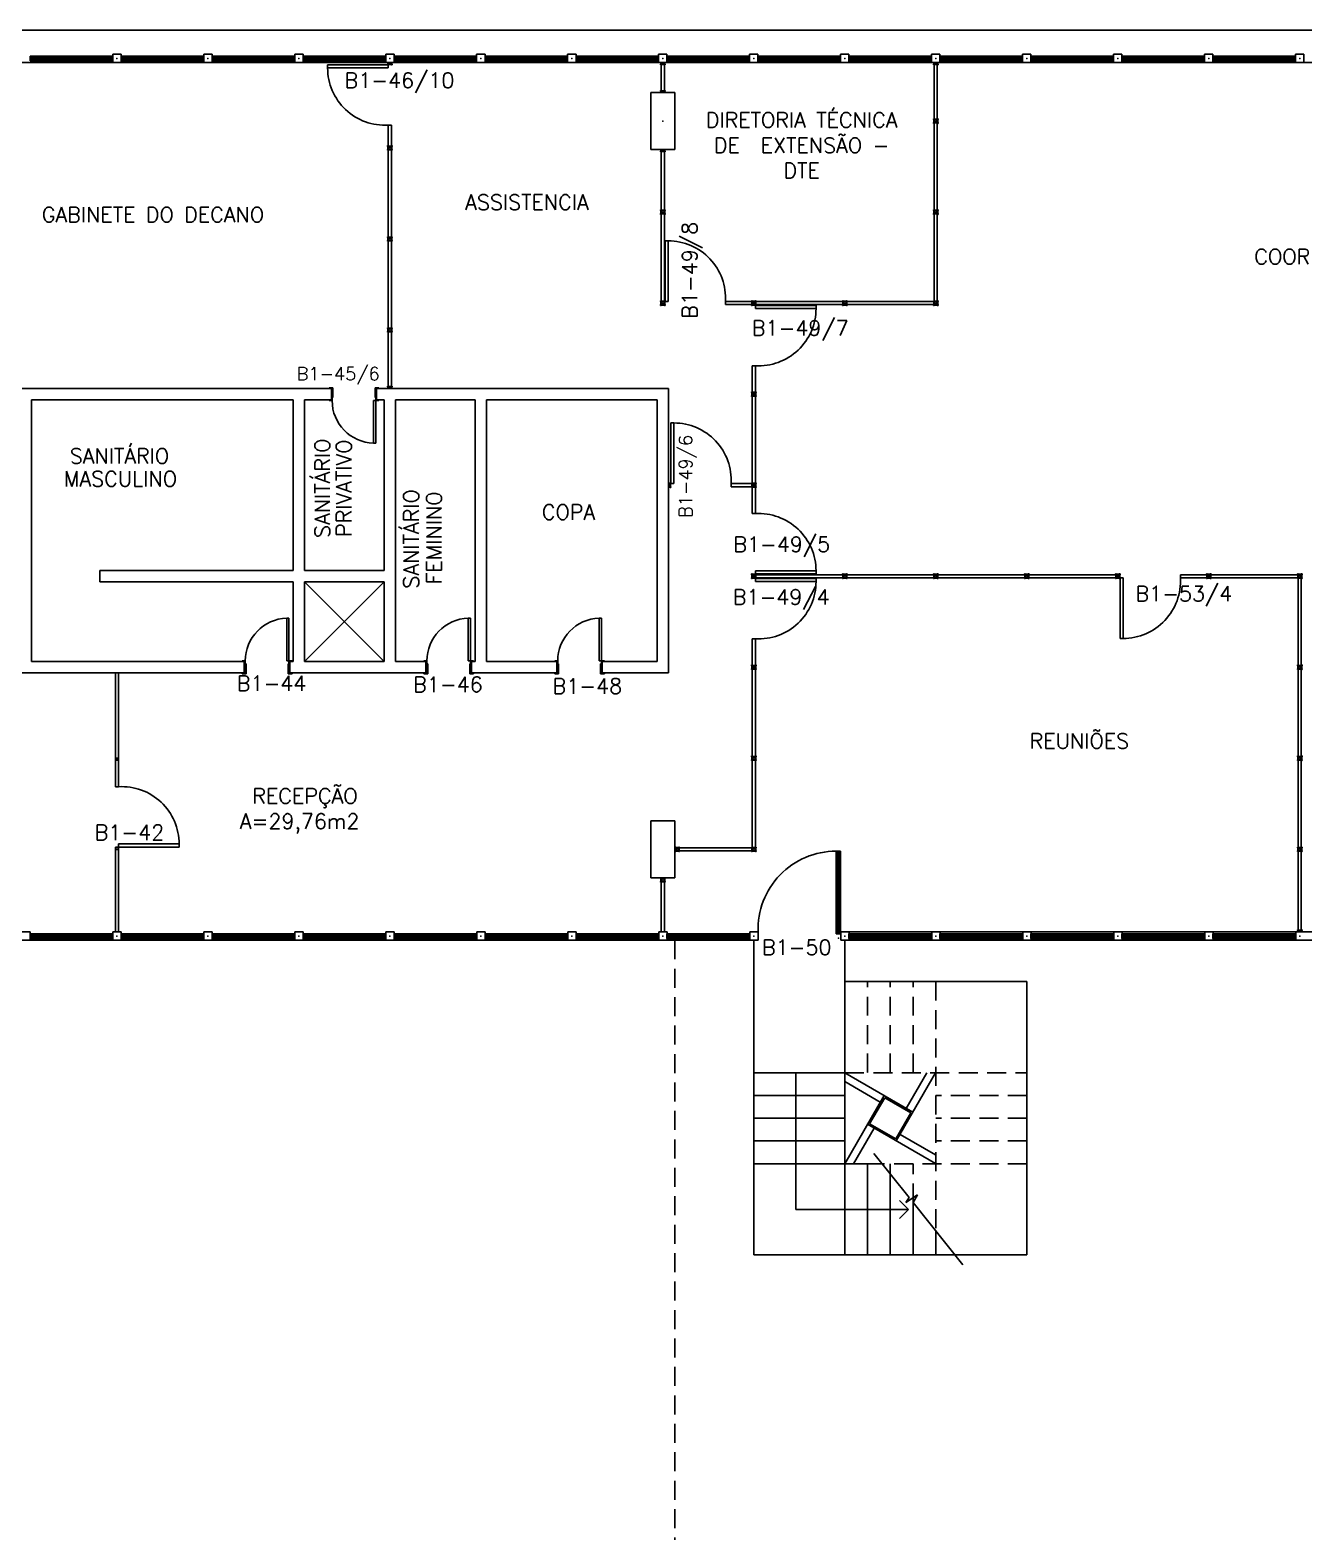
# Model space of a CAD drawing. Extents: x 297.6 to 386.7, y 146.5 to 187.4.
# Drawn here: x 349.3 to 366.1, y 166.28 to 186.08 of the extents above; entities that cross this region are included whole.
import ezdxf
from ezdxf.enums import TextEntityAlignment as Align

# ---------------------------------------------------------------- set-up
doc = ezdxf.new("R2010")
doc.units = 0
doc.header["$MEASUREMENT"] = 0
doc.linetypes.add('HIDDEN', pattern=[0.375, 0.25, -0.125])
doc.layers.get('0').update_dxf_attribs({"linetype": 'CONTINUOUS'})
for name, color, linetype in [('1', 1, 'CONTINUOUS'), ('ALV', 2, 'CONTINUOUS'), ('DIV', 2, 'CONTINUOUS'), ('ESPECIFICAÇÕES', 2, 'CONTINUOUS'), ('ESQ', 1, 'CONTINUOUS'), ('ESQUADRIA', 1, 'CONTINUOUS'), ('PILAR', 3, 'CONTINUOUS'), ('PISO', 1, 'CONTINUOUS'), ('PORTA', 2, 'CONTINUOUS'), ('TEXTO', 2, 'CONTINUOUS'), ('TEXTO-ENDEREÇO', 2, 'CONTINUOUS'), ('ÁREA', 2, 'CONTINUOUS')]:
    doc.layers.add(name, color=color, linetype=linetype)
doc.styles.add('UNB-100', font='simplex.shx', dxfattribs={"height": 0.2})
doc.styles.add('UNB-100-1', font='simplex.shx', dxfattribs={"height": 0.2})

# ---------------------------------------------------------------- blocks, each defined once
blk = doc.blocks.new('DIVI12')
for p, q in [((-0.004, 0), (0.004, 0)), ((0, 0.004), (0, -0.004)), ((0.025, 0.02), (0.025, -0.02)), ((0.025, 0.02), (1.175, 0.02)), ((1.175, 0.02), (1.175, -0.02)), ((1.204, 0), (1.196, 0)), ((1.2, 0.004), (1.2, -0.004)), ((0.025, -0.02), (1.175, -0.02))]:
    blk.add_line(p, q)
blk = doc.blocks.new('PRTD6')
at = {"linetype": 'Continuous'}
for p, q in [((-0.04, 0.571), (-0.01, 0.571)), ((-0.626, 0), (-0.596, 0)), ((0, 0), (0.03, 0)), ((-0.626, -0.15), (-0.596, -0.15)), ((0, -0.15), (0.03, -0.15))]:
    blk.add_line(p, q, dxfattribs=at)
for p, q in [((-0.04, 0.01), (-0.04, 0.571)), ((-0.01, 0.571), (-0.01, 0.01)), ((-0.626, 0.01), (-0.626, 0)), ((-0.586, 0.01), (-0.626, 0.01)), ((-0.596, 0), (-0.596, -0.15)), ((-0.586, -0.03), (-0.586, 0.01)), ((-0.01, 0.01), (-0.04, 0.01)), ((-0.01, 0.01), (0.03, 0.01)), ((-0.01, -0.03), (-0.01, 0.01)), ((0, 0), (0, -0.15)), ((0.03, 0.01), (0.03, 0)), ((-0.626, -0.15), (-0.626, -0.16)), ((-0.626, -0.16), (-0.576, -0.16)), ((-0.576, -0.03), (-0.586, -0.03)), ((-0.576, -0.16), (-0.576, -0.03)), ((-0.02, -0.03), (-0.01, -0.03)), ((-0.02, -0.16), (-0.02, -0.03)), ((0.03, -0.16), (-0.02, -0.16)), ((0.03, -0.15), (0.03, -0.16))]:
    blk.add_line(p, q)
blk.add_arc((-0.025, 0.01), 0.561, 91.5322, 180, dxfattribs=at)
blk = doc.blocks.new('MONT')
for p, q in [((-0.03, 0.03), (-0.03, 0.02)), ((-0.02, 0.03), (-0.03, 0.03)), ((-0.03, 0.02), (-0.025, 0.02)), ((-0.025, -0.02), (-0.025, 0.02)), ((-0.02, 0.025), (-0.02, 0.03)), ((-0.02, 0.025), (0.02, 0.025)), ((0.02, 0.02), (-0.02, 0.02)), ((-0.02, 0.02), (-0.02, -0.02)), ((-0.004, 0), (0.004, 0)), ((0, 0.004), (0, -0.004)), ((0.02, 0.03), (0.02, 0.025)), ((0.02, 0.03), (0.03, 0.03)), ((0.02, -0.02), (0.02, 0.02)), ((0.025, 0.02), (0.025, -0.02)), ((0.025, 0.02), (0.03, 0.02)), ((0.03, 0.03), (0.03, 0.02)), ((-0.025, -0.02), (-0.03, -0.02)), ((-0.03, -0.02), (-0.03, -0.03)), ((-0.03, -0.03), (-0.02, -0.03)), ((-0.02, -0.02), (0.02, -0.02)), ((0.02, -0.025), (-0.02, -0.025)), ((-0.02, -0.03), (-0.02, -0.025)), ((0.02, -0.03), (0.02, -0.025)), ((0.03, -0.03), (0.02, -0.03)), ((0.025, -0.02), (0.03, -0.02)), ((0.03, -0.02), (0.03, -0.03))]:
    blk.add_line(p, q)
blk = doc.blocks.new('IMONT')
for p, q in [((0, 0.025), (0.02, 0.025)), ((0, 0.025), (0, -0.025)), ((0.02, 0.02), (0.005, 0.02)), ((0.005, 0.02), (0.005, -0.02)), ((0.02, 0.03), (0.02, 0.025)), ((0.02, 0.03), (0.03, 0.03)), ((0.02, -0.02), (0.02, 0.02)), ((0.025, 0.02), (0.025, -0.02)), ((0.025, 0.02), (0.03, 0.02)), ((0.03, 0.03), (0.03, 0.02)), ((0.02, -0.025), (0, -0.025)), ((0.005, -0.02), (0.02, -0.02)), ((0.02, -0.03), (0.02, -0.025)), ((0.03, -0.03), (0.02, -0.03)), ((0.025, -0.02), (0.03, -0.02)), ((0.03, -0.02), (0.03, -0.03))]:
    blk.add_line(p, q)
blk = doc.blocks.new('PDDIV12')
at = {"color": 2}
for p, q in [((-0.07, 0.82), (-0.07, 0.02)), ((-0.03, 0.02), (-0.03, 0.82)), ((-0.825, 0.02), (-1.175, 0.02)), ((-0.825, 0.02), (-0.825, -0.02)), ((-0.07, 0.02), (-0.03, 0.02)), ((-0.01, 0), (0.01, 0)), ((0, -0.01), (0, 0.01)), ((-1.175, -0.02), (-0.825, -0.02))]:
    blk.add_line(p, q, dxfattribs=at)
for p, q in [((-0.07, 0.82), (-0.03, 0.82)), ((-1.2, 0), (-1.21, 0)), ((-1.2, 0.01), (-1.2, -0.01)), ((-1.19, 0), (-1.2, 0)), ((-1.175, 0.02), (-1.175, -0.02))]:
    blk.add_line(p, q)
at = {"color": 1}
blk.add_arc((-0.071, 0.065), 0.755, 89.8981, 183.4171, dxfattribs=at)
blk = doc.blocks.new('DIVPILAB')
for p, q in [((-0.004, 1.2), (0.004, 1.2)), ((0, 1.204), (0, 1.196)), ((-0.02, 0.4), (-0.02, 1.175)), ((-0.02, 1.175), (0.02, 1.175)), ((0.02, 0.4), (0.02, 1.175)), ((-0.02, 0.4), (-0.02, 0.405)), ((-0.02, 0.4), (0.02, 0.4)), ((0.02, 0.4), (0.02, 0.405)), ((-0.004, 0), (0.004, 0)), ((0, -0.004), (0, 0.004))]:
    blk.add_line(p, q)
blk = doc.blocks.new('MTDIV')
for p, q in [((-0.02, 0.746), (0.02, 0.746)), ((-0.02, 0.025), (-0.02, 0.746)), ((-0.004, 0.771), (0.004, 0.771)), ((0, 0.775), (0, 0.767)), ((0.02, 0.025), (0.02, 0.746)), ((-0.02, 0.025), (0.02, 0.025)), ((-0.004, 0), (0.004, 0)), ((0, -0.004), (0, 0.004))]:
    blk.add_line(p, q)
at = {"linetype": 'Continuous', "rotation": 270}
blk.add_blockref('IMONT', (0, 0.771), dxfattribs=at)
blk = doc.blocks.new('ESQDIV')
at = {"linetype": 'Continuous'}
blk.add_blockref('MTDIV', (0, -0.826), dxfattribs=at)

msp = doc.modelspace()

# ---------------------------------------------------------------- linework, layer by layer
for p, q in [((357.805, 175.256), (357.805, 175.296)), ((357.826, 175.276), (357.834, 175.276)), ((357.834, 175.276), (357.826, 175.276)), ((357.83, 175.272), (357.83, 175.28)), ((357.83, 175.272), (357.83, 175.28)), ((357.855, 175.256), (357.855, 175.296)), ((358.815, 175.256), (358.815, 175.296)), ((358.844, 175.276), (358.836, 175.276)), ((358.84, 175.272), (358.84, 175.28))]:
    msp.add_line(p, q)
at = {"layer": '1', "linetype": 'Continuous'}
for p, q in [((352.915, 178.801), (353.965, 177.751)), ((352.915, 177.751), (353.965, 178.801))]:
    msp.add_line(p, q, dxfattribs=at)
at = {"layer": '1', "linetype": 'HIDDEN'}
msp.add_line((357.8, 174.076), (357.8, 158.526), dxfattribs=at)
at = {"layer": '1', "linetype": 'Continuous'}
for points in [[(350.421, 176.451), (350.421, 177.601)], [(350.461, 176.451), (350.461, 177.601)], [(350.421, 174.186), (350.421, 175.306)], [(350.461, 175.306), (350.421, 175.306)], [(350.461, 174.186), (350.461, 175.306)]]:
    msp.add_lwpolyline(points, dxfattribs=at)
at = {"layer": 'ALV', "linetype": 'Continuous'}
for p, q in [((353.269, 181.351), (347.965, 181.351)), ((349.315, 181.201), (349.315, 177.751)), ((352.765, 181.201), (349.315, 181.201)), ((352.765, 181.201), (352.765, 178.951)), ((352.915, 181.201), (352.915, 178.951)), ((353.269, 181.201), (352.915, 181.201)), ((353.269, 181.201), (353.269, 181.351)), ((357.715, 181.351), (353.865, 181.351)), ((353.865, 181.201), (353.865, 181.351)), ((353.965, 181.201), (353.865, 181.201)), ((353.965, 178.951), (353.965, 181.201)), ((354.115, 181.201), (354.115, 177.751)), ((355.165, 181.201), (354.115, 181.201)), ((355.165, 181.201), (355.165, 177.751)), ((355.315, 181.201), (355.315, 177.751)), ((357.565, 181.201), (355.315, 181.201)), ((357.565, 177.751), (357.565, 181.201)), ((357.715, 177.601), (357.715, 181.351)), ((350.215, 178.951), (350.215, 178.801)), ((352.765, 178.951), (350.215, 178.951)), ((352.765, 178.801), (350.215, 178.801)), ((352.765, 178.801), (352.765, 177.751)), ((352.915, 178.951), (353.965, 178.951)), ((352.915, 178.801), (352.915, 177.751)), ((352.915, 178.801), (353.965, 178.801)), ((353.965, 178.801), (353.965, 177.751)), ((349.315, 177.751), (352.12, 177.751)), ((352.12, 177.601), (352.12, 177.751)), ((352.72, 177.751), (352.765, 177.751)), ((352.72, 177.751), (352.72, 177.601)), ((352.915, 177.751), (353.965, 177.751)), ((354.115, 177.751), (354.515, 177.751)), ((354.515, 177.601), (354.515, 177.751)), ((355.115, 177.751), (355.165, 177.751)), ((355.115, 177.751), (355.115, 177.601)), ((355.315, 177.751), (356.244, 177.751)), ((356.244, 177.601), (356.244, 177.751)), ((356.84, 177.751), (356.84, 177.601)), ((356.84, 177.751), (357.565, 177.751)), ((347.965, 177.601), (352.12, 177.601)), ((348.967, 177.601), (349.62, 177.601)), ((352.72, 177.601), (354.515, 177.601)), ((355.115, 177.601), (356.244, 177.601)), ((356.84, 177.601), (357.715, 177.601))]:
    msp.add_line(p, q, dxfattribs=at)
at = {"layer": 'DIV'}
for p, q in [((353.22, 185.577), (353.22, 185.617)), ((354.02, 185.617), (353.22, 185.617)), ((353.22, 185.577), (354.02, 185.577)), ((354.02, 185.577), (354.02, 185.617)), ((354.03, 185.647), (354.05, 185.647)), ((354.04, 185.637), (354.04, 185.657)), ((357.62, 185.276), (357.62, 185.622)), ((357.62, 185.622), (357.66, 185.622)), ((357.636, 185.647), (357.644, 185.647)), ((357.64, 185.651), (357.64, 185.643)), ((357.66, 185.276), (357.66, 185.622)), ((357.62, 185.276), (357.66, 185.276)), ((354.02, 184.822), (354.06, 184.822)), ((354.02, 184.547), (354.02, 184.822)), ((354.06, 184.822), (354.06, 184.547)), ((354.06, 184.547), (354.02, 184.547)), ((354.06, 184.547), (354.02, 184.547)), ((354.044, 184.522), (354.036, 184.522)), ((354.04, 184.518), (354.04, 184.526)), ((357.66, 183.651), (357.62, 183.651)), ((357.644, 183.676), (357.636, 183.676)), ((357.644, 183.676), (357.636, 183.676)), ((357.64, 183.68), (357.64, 183.672)), ((357.64, 183.68), (357.64, 183.672)), ((361.26, 183.651), (361.22, 183.651)), ((361.244, 183.676), (361.236, 183.676)), ((361.24, 183.68), (361.24, 183.672)), ((354.06, 183.347), (354.02, 183.347)), ((354.044, 183.322), (354.036, 183.322)), ((354.04, 183.318), (354.04, 183.326)), ((357.71, 183.296), (357.67, 183.296)), ((357.67, 182.496), (357.67, 183.296)), ((357.71, 183.296), (357.71, 182.496)), ((357.66, 182.451), (357.62, 182.451)), ((357.644, 182.476), (357.636, 182.476)), ((357.64, 182.48), (357.64, 182.472)), ((357.71, 182.496), (357.67, 182.496)), ((358.465, 182.496), (358.815, 182.496)), ((358.465, 182.496), (358.465, 182.456)), ((358.815, 182.456), (358.465, 182.456)), ((358.86, 182.451), (358.82, 182.451)), ((358.844, 182.476), (358.836, 182.476)), ((358.84, 182.48), (358.84, 182.472)), ((360.06, 182.451), (360.02, 182.451)), ((360.044, 182.476), (360.036, 182.476)), ((360.04, 182.48), (360.04, 182.472)), ((361.26, 182.451), (361.22, 182.451)), ((361.244, 182.476), (361.236, 182.476)), ((361.24, 182.48), (361.24, 182.472)), ((358.86, 181.251), (358.82, 181.251)), ((358.844, 181.276), (358.836, 181.276)), ((358.84, 181.28), (358.84, 181.272)), ((357.745, 180.096), (357.745, 180.896)), ((357.785, 180.896), (357.745, 180.896)), ((357.785, 180.896), (357.785, 180.096)), ((357.725, 180.076), (357.705, 180.076)), ((357.715, 180.066), (357.715, 180.086)), ((357.785, 180.096), (357.745, 180.096)), ((358.54, 180.096), (358.54, 180.056)), ((358.54, 180.096), (358.815, 180.096)), ((358.815, 180.056), (358.54, 180.056)), ((358.815, 180.096), (358.815, 180.056)), ((358.815, 180.096), (358.815, 180.056)), ((358.86, 180.051), (358.82, 180.051)), ((358.844, 180.076), (358.836, 180.076)), ((358.844, 180.076), (358.836, 180.076)), ((358.84, 180.08), (358.84, 180.072)), ((358.84, 180.08), (358.84, 180.072)), ((358.86, 178.851), (358.82, 178.851)), ((358.844, 178.876), (358.836, 178.876)), ((358.84, 178.88), (358.84, 178.872)), ((360.06, 178.851), (360.02, 178.851)), ((360.044, 178.876), (360.036, 178.876)), ((360.04, 178.88), (360.04, 178.872)), ((361.26, 178.851), (361.22, 178.851)), ((361.244, 178.876), (361.236, 178.876)), ((361.24, 178.88), (361.24, 178.872)), ((362.46, 178.851), (362.42, 178.851)), ((362.444, 178.876), (362.436, 178.876)), ((362.44, 178.88), (362.44, 178.872)), ((363.66, 178.851), (363.62, 178.851)), ((363.644, 178.876), (363.636, 178.876)), ((363.64, 178.88), (363.64, 178.872)), ((364.86, 178.851), (364.82, 178.851)), ((364.844, 178.876), (364.836, 178.876)), ((364.84, 178.88), (364.84, 178.872)), ((366.06, 178.851), (366.02, 178.851)), ((366.044, 178.876), (366.036, 178.876)), ((366.04, 178.88), (366.04, 178.872)), ((358.86, 177.651), (358.82, 177.651)), ((358.844, 177.676), (358.836, 177.676)), ((358.84, 177.68), (358.84, 177.672)), ((366.06, 177.651), (366.02, 177.651)), ((366.044, 177.676), (366.036, 177.676)), ((366.04, 177.68), (366.04, 177.672)), ((358.86, 176.501), (358.82, 176.501)), ((358.86, 176.451), (358.82, 176.451)), ((358.844, 176.476), (358.836, 176.476)), ((358.844, 176.476), (358.836, 176.476)), ((358.84, 176.48), (358.84, 176.472)), ((358.84, 176.472), (358.84, 176.48)), ((366.06, 176.451), (366.02, 176.451)), ((366.044, 176.476), (366.036, 176.476)), ((366.04, 176.48), (366.04, 176.472)), ((357.85, 175.301), (357.81, 175.301)), ((357.85, 175.251), (357.81, 175.251)), ((357.834, 175.276), (357.826, 175.276)), ((357.834, 175.276), (357.826, 175.276)), ((357.83, 175.28), (357.83, 175.272)), ((357.83, 175.272), (357.83, 175.28)), ((358.86, 175.301), (358.82, 175.301)), ((358.86, 175.251), (358.82, 175.251)), ((358.844, 175.276), (358.836, 175.276)), ((358.844, 175.276), (358.836, 175.276)), ((358.84, 175.28), (358.84, 175.272)), ((358.84, 175.272), (358.84, 175.28)), ((366.06, 175.251), (366.02, 175.251)), ((366.06, 175.251), (366.02, 175.251)), ((366.02, 174.211), (366.02, 175.251)), ((366.044, 175.276), (366.036, 175.276)), ((366.04, 175.28), (366.04, 175.272)), ((366.06, 174.211), (366.06, 175.251)), ((357.66, 174.846), (357.62, 174.846)), ((357.66, 174.846), (357.62, 174.846)), ((357.62, 174.186), (357.62, 174.846)), ((357.644, 174.871), (357.636, 174.871)), ((357.64, 174.875), (357.64, 174.867)), ((357.66, 174.186), (357.66, 174.846)), ((366.06, 174.211), (366.02, 174.211)), ((366.044, 174.186), (366.036, 174.186)), ((366.04, 174.182), (366.04, 174.19))]:
    msp.add_line(p, q, dxfattribs=at)
at = {"layer": 'DIV', "linetype": 'Continuous'}
for p, q in [((358.815, 175.296), (357.855, 175.296)), ((358.815, 175.256), (357.855, 175.256))]:
    msp.add_line(p, q, dxfattribs=at)
at = {"layer": 'DIV'}
for centre, start, end in [((353.975, 185.576), 179.8981, 273.4171), ((357.712, 182.541), 356.5829, 90.1019), ((357.787, 180.141), 356.5829, 90.1019)]:
    msp.add_arc(centre, 0.755, start, end, dxfattribs=at)
at = {"layer": 'ESQ'}
for p, q in [((349.295, 185.672), (349.295, 185.732)), ((349.295, 185.732), (350.385, 185.732)), ((350.495, 185.757), (350.385, 185.757)), ((350.385, 185.647), (350.385, 185.757)), ((350.385, 185.672), (350.385, 185.732)), ((350.495, 185.647), (350.495, 185.757)), ((350.495, 185.672), (350.495, 185.732)), ((350.495, 185.732), (351.585, 185.732)), ((351.695, 185.757), (351.585, 185.757)), ((351.585, 185.647), (351.585, 185.757)), ((351.585, 185.672), (351.585, 185.732)), ((351.695, 185.647), (351.695, 185.757)), ((351.695, 185.672), (351.695, 185.732)), ((351.695, 185.732), (352.785, 185.732)), ((352.895, 185.757), (352.785, 185.757)), ((352.785, 185.647), (352.785, 185.757)), ((352.785, 185.672), (352.785, 185.732)), ((352.895, 185.647), (352.895, 185.757)), ((352.895, 185.672), (352.895, 185.732)), ((352.895, 185.732), (353.985, 185.732)), ((354.095, 185.757), (353.985, 185.757)), ((353.985, 185.647), (353.985, 185.757)), ((353.985, 185.672), (353.985, 185.732)), ((354.095, 185.647), (354.095, 185.757)), ((354.095, 185.732), (355.185, 185.732)), ((354.095, 185.672), (354.095, 185.732)), ((355.295, 185.757), (355.185, 185.757)), ((355.185, 185.647), (355.185, 185.757)), ((355.185, 185.672), (355.185, 185.732)), ((355.295, 185.647), (355.295, 185.757)), ((355.295, 185.672), (355.295, 185.732)), ((355.295, 185.732), (356.385, 185.732)), ((356.495, 185.757), (356.385, 185.757)), ((356.385, 185.647), (356.385, 185.757)), ((356.385, 185.672), (356.385, 185.732)), ((356.495, 185.647), (356.495, 185.757)), ((356.495, 185.672), (356.495, 185.732)), ((356.495, 185.732), (357.585, 185.732)), ((357.695, 185.757), (357.585, 185.757)), ((357.585, 185.647), (357.585, 185.757)), ((357.585, 185.672), (357.585, 185.732)), ((357.695, 185.647), (357.695, 185.757)), ((357.695, 185.672), (357.695, 185.732)), ((357.695, 185.732), (358.785, 185.732)), ((358.895, 185.757), (358.785, 185.757)), ((358.785, 185.647), (358.785, 185.757)), ((358.785, 185.672), (358.785, 185.732)), ((358.895, 185.647), (358.895, 185.757)), ((358.895, 185.672), (358.895, 185.732)), ((358.895, 185.732), (359.985, 185.732)), ((360.095, 185.757), (359.985, 185.757)), ((359.985, 185.647), (359.985, 185.757)), ((359.985, 185.672), (359.985, 185.732)), ((360.095, 185.647), (360.095, 185.757)), ((360.095, 185.732), (361.185, 185.732)), ((360.095, 185.672), (360.095, 185.732)), ((361.185, 185.647), (361.185, 185.757)), ((361.295, 185.757), (361.185, 185.757)), ((361.185, 185.672), (361.185, 185.732)), ((361.295, 185.647), (361.295, 185.757)), ((361.295, 185.732), (362.385, 185.732)), ((361.295, 185.672), (361.295, 185.732)), ((362.495, 185.757), (362.385, 185.757)), ((362.385, 185.647), (362.385, 185.757)), ((362.385, 185.672), (362.385, 185.732)), ((362.495, 185.647), (362.495, 185.757)), ((362.495, 185.672), (362.495, 185.732)), ((362.495, 185.732), (363.585, 185.732)), ((363.695, 185.757), (363.585, 185.757)), ((363.585, 185.647), (363.585, 185.757)), ((363.585, 185.672), (363.585, 185.732)), ((363.695, 185.647), (363.695, 185.757)), ((363.695, 185.672), (363.695, 185.732)), ((363.695, 185.732), (364.785, 185.732)), ((364.895, 185.757), (364.785, 185.757)), ((364.785, 185.647), (364.785, 185.757)), ((364.785, 185.672), (364.785, 185.732)), ((364.895, 185.647), (364.895, 185.757)), ((364.895, 185.672), (364.895, 185.732)), ((364.895, 185.732), (365.985, 185.732)), ((366.095, 185.757), (365.985, 185.757)), ((365.985, 185.647), (365.985, 185.757)), ((365.985, 185.672), (365.985, 185.732)), ((366.095, 185.647), (366.095, 185.757)), ((349.295, 185.712), (350.385, 185.712)), ((349.295, 185.692), (350.385, 185.692)), ((349.295, 185.672), (350.385, 185.672)), ((350.495, 185.647), (350.385, 185.647)), ((350.444, 185.702), (350.436, 185.702)), ((350.436, 185.702), (350.444, 185.702)), ((350.44, 185.698), (350.44, 185.706)), ((350.44, 185.698), (350.44, 185.706)), ((350.495, 185.712), (351.585, 185.712)), ((350.495, 185.692), (351.585, 185.692)), ((350.495, 185.672), (351.585, 185.672)), ((351.695, 185.647), (351.585, 185.647)), ((351.636, 185.702), (351.644, 185.702)), ((351.644, 185.702), (351.636, 185.702)), ((351.64, 185.698), (351.64, 185.706)), ((351.64, 185.698), (351.64, 185.706)), ((351.695, 185.712), (352.785, 185.712)), ((351.695, 185.692), (352.785, 185.692)), ((351.695, 185.672), (352.785, 185.672)), ((352.895, 185.647), (352.785, 185.647)), ((352.844, 185.702), (352.836, 185.702)), ((352.836, 185.702), (352.844, 185.702)), ((352.84, 185.698), (352.84, 185.706)), ((352.84, 185.698), (352.84, 185.706)), ((352.895, 185.712), (353.985, 185.712)), ((352.895, 185.692), (353.985, 185.692)), ((352.895, 185.672), (353.985, 185.672)), ((354.095, 185.647), (353.985, 185.647)), ((354.036, 185.702), (354.044, 185.702)), ((354.044, 185.702), (354.036, 185.702)), ((354.04, 185.698), (354.04, 185.706)), ((354.04, 185.698), (354.04, 185.706)), ((354.095, 185.712), (355.185, 185.712)), ((354.095, 185.692), (355.185, 185.692)), ((354.095, 185.672), (355.185, 185.672)), ((355.295, 185.647), (355.185, 185.647)), ((355.236, 185.702), (355.244, 185.702)), ((355.244, 185.702), (355.236, 185.702)), ((355.24, 185.698), (355.24, 185.706)), ((355.24, 185.698), (355.24, 185.706)), ((355.295, 185.712), (356.385, 185.712)), ((355.295, 185.692), (356.385, 185.692)), ((355.295, 185.672), (356.385, 185.672)), ((356.495, 185.647), (356.385, 185.647)), ((356.444, 185.702), (356.436, 185.702)), ((356.436, 185.702), (356.444, 185.702)), ((356.44, 185.698), (356.44, 185.706)), ((356.44, 185.698), (356.44, 185.706)), ((356.495, 185.712), (357.585, 185.712)), ((356.495, 185.692), (357.585, 185.692)), ((356.495, 185.672), (357.585, 185.672)), ((357.695, 185.647), (357.585, 185.647)), ((357.67, 185.647), (357.61, 185.647)), ((357.636, 185.702), (357.644, 185.702)), ((357.644, 185.702), (357.636, 185.702)), ((357.64, 185.698), (357.64, 185.706)), ((357.64, 185.698), (357.64, 185.706)), ((357.695, 185.712), (358.785, 185.712)), ((357.695, 185.692), (358.785, 185.692)), ((357.695, 185.672), (358.785, 185.672)), ((358.895, 185.647), (358.785, 185.647)), ((358.844, 185.702), (358.836, 185.702)), ((358.836, 185.702), (358.844, 185.702)), ((358.84, 185.698), (358.84, 185.706)), ((358.84, 185.698), (358.84, 185.706)), ((358.895, 185.712), (359.985, 185.712)), ((358.895, 185.692), (359.985, 185.692)), ((358.895, 185.672), (359.985, 185.672)), ((360.095, 185.647), (359.985, 185.647)), ((360.036, 185.702), (360.044, 185.702)), ((360.044, 185.702), (360.036, 185.702)), ((360.04, 185.698), (360.04, 185.706)), ((360.04, 185.698), (360.04, 185.706)), ((360.095, 185.712), (361.185, 185.712)), ((360.095, 185.692), (361.185, 185.692)), ((360.095, 185.672), (361.185, 185.672)), ((361.295, 185.647), (361.185, 185.647)), ((361.244, 185.702), (361.236, 185.702)), ((361.236, 185.702), (361.244, 185.702)), ((361.24, 185.698), (361.24, 185.706)), ((361.24, 185.698), (361.24, 185.706)), ((361.295, 185.712), (362.385, 185.712)), ((361.295, 185.692), (362.385, 185.692)), ((361.295, 185.672), (362.385, 185.672)), ((362.495, 185.647), (362.385, 185.647)), ((362.436, 185.702), (362.444, 185.702)), ((362.444, 185.702), (362.436, 185.702)), ((362.44, 185.698), (362.44, 185.706)), ((362.44, 185.698), (362.44, 185.706)), ((362.495, 185.712), (363.585, 185.712)), ((362.495, 185.692), (363.585, 185.692)), ((362.495, 185.672), (363.585, 185.672)), ((363.695, 185.647), (363.585, 185.647)), ((363.636, 185.702), (363.644, 185.702)), ((363.644, 185.702), (363.636, 185.702)), ((363.64, 185.698), (363.64, 185.706)), ((363.64, 185.698), (363.64, 185.706)), ((363.695, 185.712), (364.785, 185.712)), ((363.695, 185.692), (364.785, 185.692)), ((363.695, 185.672), (364.785, 185.672)), ((364.895, 185.647), (364.785, 185.647)), ((364.844, 185.702), (364.836, 185.702)), ((364.836, 185.702), (364.844, 185.702)), ((364.84, 185.698), (364.84, 185.706)), ((364.84, 185.698), (364.84, 185.706)), ((364.895, 185.712), (365.985, 185.712)), ((364.895, 185.692), (365.985, 185.692)), ((364.895, 185.672), (365.985, 185.672)), ((366.095, 185.647), (365.985, 185.647)), ((366.036, 185.702), (366.044, 185.702)), ((366.044, 185.702), (366.036, 185.702)), ((366.04, 185.698), (366.04, 185.706)), ((366.04, 185.698), (366.04, 185.706)), ((359.925, 175.251), (359.925, 174.161)), ((359.925, 175.251), (359.985, 175.251)), ((359.945, 175.251), (359.945, 174.161)), ((359.965, 175.251), (359.965, 174.161)), ((359.985, 175.251), (359.985, 174.161)), ((349.186, 174.186), (349.296, 174.186)), ((349.186, 174.076), (349.296, 174.076)), ((349.295, 174.101), (349.295, 174.161)), ((349.295, 174.161), (350.385, 174.161)), ((349.295, 174.141), (350.385, 174.141)), ((349.295, 174.121), (350.385, 174.121)), ((349.295, 174.101), (350.385, 174.101)), ((349.296, 174.186), (349.296, 174.076)), ((350.385, 174.101), (350.385, 174.161)), ((350.386, 174.186), (350.496, 174.186)), ((350.386, 174.186), (350.386, 174.076)), ((350.386, 174.076), (350.496, 174.076)), ((350.444, 174.131), (350.436, 174.131)), ((350.436, 174.131), (350.444, 174.131)), ((350.44, 174.127), (350.44, 174.135)), ((350.44, 174.127), (350.44, 174.135)), ((350.495, 174.101), (350.495, 174.161)), ((350.495, 174.161), (351.585, 174.161)), ((350.495, 174.141), (351.585, 174.141)), ((350.495, 174.121), (351.585, 174.121)), ((350.495, 174.101), (351.585, 174.101)), ((350.496, 174.186), (350.496, 174.076)), ((351.585, 174.101), (351.585, 174.161)), ((351.586, 174.186), (351.696, 174.186)), ((351.586, 174.186), (351.586, 174.076)), ((351.586, 174.076), (351.696, 174.076)), ((351.636, 174.131), (351.644, 174.131)), ((351.644, 174.131), (351.636, 174.131)), ((351.64, 174.127), (351.64, 174.135)), ((351.64, 174.127), (351.64, 174.135)), ((351.695, 174.101), (351.695, 174.161)), ((351.695, 174.161), (352.785, 174.161)), ((351.695, 174.141), (352.785, 174.141)), ((351.695, 174.121), (352.785, 174.121)), ((351.695, 174.101), (352.785, 174.101)), ((351.696, 174.186), (351.696, 174.076)), ((352.785, 174.101), (352.785, 174.161)), ((352.786, 174.186), (352.896, 174.186)), ((352.786, 174.186), (352.786, 174.076)), ((352.786, 174.076), (352.896, 174.076)), ((352.844, 174.131), (352.836, 174.131)), ((352.836, 174.131), (352.844, 174.131)), ((352.84, 174.127), (352.84, 174.135)), ((352.84, 174.127), (352.84, 174.135)), ((352.895, 174.101), (352.895, 174.161)), ((352.895, 174.161), (353.985, 174.161)), ((352.895, 174.141), (353.985, 174.141)), ((352.895, 174.121), (353.985, 174.121)), ((352.895, 174.101), (353.985, 174.101)), ((352.896, 174.186), (352.896, 174.076)), ((353.985, 174.101), (353.985, 174.161)), ((353.986, 174.186), (354.096, 174.186)), ((353.986, 174.186), (353.986, 174.076)), ((353.986, 174.076), (354.096, 174.076)), ((354.036, 174.131), (354.044, 174.131)), ((354.044, 174.131), (354.036, 174.131)), ((354.04, 174.127), (354.04, 174.135)), ((354.04, 174.127), (354.04, 174.135)), ((354.095, 174.161), (355.185, 174.161)), ((354.095, 174.101), (354.095, 174.161)), ((354.095, 174.141), (355.185, 174.141)), ((354.095, 174.121), (355.185, 174.121)), ((354.095, 174.101), (355.185, 174.101)), ((354.096, 174.186), (354.096, 174.076)), ((355.185, 174.101), (355.185, 174.161)), ((355.186, 174.186), (355.296, 174.186)), ((355.186, 174.186), (355.186, 174.076)), ((355.186, 174.076), (355.296, 174.076)), ((355.236, 174.131), (355.244, 174.131)), ((355.244, 174.131), (355.236, 174.131)), ((355.24, 174.127), (355.24, 174.135)), ((355.24, 174.127), (355.24, 174.135)), ((355.295, 174.101), (355.295, 174.161)), ((355.295, 174.161), (356.385, 174.161)), ((355.295, 174.141), (356.385, 174.141)), ((355.295, 174.121), (356.385, 174.121)), ((355.295, 174.101), (356.385, 174.101)), ((355.296, 174.186), (355.296, 174.076)), ((356.385, 174.101), (356.385, 174.161)), ((356.386, 174.186), (356.496, 174.186)), ((356.386, 174.186), (356.386, 174.076)), ((356.386, 174.076), (356.496, 174.076)), ((356.444, 174.131), (356.436, 174.131)), ((356.436, 174.131), (356.444, 174.131)), ((356.44, 174.127), (356.44, 174.135)), ((356.44, 174.127), (356.44, 174.135)), ((356.495, 174.101), (356.495, 174.161)), ((356.495, 174.161), (357.585, 174.161)), ((356.495, 174.141), (357.585, 174.141)), ((356.495, 174.121), (357.585, 174.121)), ((356.495, 174.101), (357.585, 174.101)), ((356.496, 174.186), (356.496, 174.076)), ((357.585, 174.101), (357.585, 174.161)), ((357.586, 174.186), (357.696, 174.186)), ((357.586, 174.186), (357.586, 174.076)), ((357.586, 174.076), (357.696, 174.076)), ((357.636, 174.131), (357.644, 174.131)), ((357.644, 174.131), (357.636, 174.131)), ((357.64, 174.127), (357.64, 174.135)), ((357.64, 174.127), (357.64, 174.135)), ((357.695, 174.101), (357.695, 174.161)), ((357.695, 174.161), (358.785, 174.161)), ((357.695, 174.141), (358.785, 174.141)), ((357.695, 174.121), (358.785, 174.121)), ((357.695, 174.101), (358.785, 174.101)), ((357.696, 174.186), (357.696, 174.076)), ((358.785, 174.101), (358.785, 174.161)), ((358.786, 174.186), (358.896, 174.186)), ((358.786, 174.186), (358.786, 174.076)), ((358.786, 174.076), (358.896, 174.076)), ((358.844, 174.131), (358.836, 174.131)), ((358.84, 174.127), (358.84, 174.135)), ((358.896, 174.186), (358.896, 174.076)), ((359.925, 174.161), (359.985, 174.161)), ((359.951, 174.106), (359.959, 174.106)), ((359.955, 174.102), (359.955, 174.11)), ((359.986, 174.186), (360.096, 174.186)), ((359.986, 174.186), (359.986, 174.076)), ((359.986, 174.076), (360.096, 174.076)), ((360.036, 174.131), (360.044, 174.131)), ((360.04, 174.127), (360.04, 174.135)), ((360.095, 174.161), (361.185, 174.161)), ((360.095, 174.101), (360.095, 174.161)), ((360.095, 174.141), (361.185, 174.141)), ((360.095, 174.121), (361.185, 174.121)), ((360.095, 174.101), (361.185, 174.101)), ((360.096, 174.186), (360.096, 174.076)), ((361.185, 174.101), (361.185, 174.161)), ((361.186, 174.186), (361.186, 174.076)), ((361.186, 174.186), (361.296, 174.186)), ((361.186, 174.076), (361.296, 174.076)), ((361.244, 174.131), (361.236, 174.131)), ((361.236, 174.131), (361.244, 174.131)), ((361.24, 174.127), (361.24, 174.135)), ((361.24, 174.127), (361.24, 174.135)), ((361.295, 174.161), (362.385, 174.161)), ((361.295, 174.101), (361.295, 174.161)), ((361.295, 174.141), (362.385, 174.141)), ((361.295, 174.121), (362.385, 174.121)), ((361.295, 174.101), (362.385, 174.101)), ((361.296, 174.186), (361.296, 174.076)), ((362.385, 174.101), (362.385, 174.161)), ((362.386, 174.186), (362.496, 174.186)), ((362.386, 174.186), (362.386, 174.076)), ((362.386, 174.076), (362.496, 174.076)), ((362.436, 174.131), (362.444, 174.131)), ((362.444, 174.131), (362.436, 174.131)), ((362.44, 174.127), (362.44, 174.135)), ((362.44, 174.127), (362.44, 174.135)), ((362.495, 174.101), (362.495, 174.161)), ((362.495, 174.161), (363.585, 174.161)), ((362.495, 174.141), (363.585, 174.141)), ((362.495, 174.121), (363.585, 174.121)), ((362.495, 174.101), (363.585, 174.101)), ((362.496, 174.186), (362.496, 174.076)), ((363.585, 174.101), (363.585, 174.161)), ((363.586, 174.186), (363.696, 174.186)), ((363.586, 174.186), (363.586, 174.076)), ((363.586, 174.076), (363.696, 174.076)), ((363.636, 174.131), (363.644, 174.131)), ((363.644, 174.131), (363.636, 174.131)), ((363.64, 174.127), (363.64, 174.135)), ((363.64, 174.127), (363.64, 174.135)), ((363.695, 174.101), (363.695, 174.161)), ((363.695, 174.161), (364.785, 174.161)), ((363.695, 174.141), (364.785, 174.141)), ((363.695, 174.121), (364.785, 174.121)), ((363.695, 174.101), (364.785, 174.101)), ((363.696, 174.186), (363.696, 174.076)), ((364.785, 174.101), (364.785, 174.161)), ((364.786, 174.186), (364.896, 174.186)), ((364.786, 174.186), (364.786, 174.076)), ((364.786, 174.076), (364.896, 174.076)), ((364.844, 174.131), (364.836, 174.131)), ((364.836, 174.131), (364.844, 174.131)), ((364.84, 174.127), (364.84, 174.135)), ((364.84, 174.127), (364.84, 174.135)), ((364.895, 174.101), (364.895, 174.161)), ((364.895, 174.161), (365.985, 174.161)), ((364.895, 174.141), (365.985, 174.141)), ((364.895, 174.121), (365.985, 174.121)), ((364.895, 174.101), (365.985, 174.101)), ((364.896, 174.186), (364.896, 174.076)), ((365.985, 174.101), (365.985, 174.161)), ((365.986, 174.186), (366.096, 174.186)), ((365.986, 174.186), (365.986, 174.076)), ((365.986, 174.076), (366.096, 174.076)), ((366.036, 174.131), (366.044, 174.131)), ((366.044, 174.131), (366.036, 174.131)), ((366.04, 174.127), (366.04, 174.135)), ((366.04, 174.127), (366.04, 174.135))]:
    msp.add_line(p, q, dxfattribs=at)
at = {"layer": 'ESQ', "linetype": 'Continuous'}
msp.add_line((376.785, 174.186), (360.096, 174.186), dxfattribs=at)
msp.add_arc((359.925, 174.221), 1.03, 89.9836, 181.9521, dxfattribs=at)
at = {"layer": 'ESQUADRIA', "linetype": 'Continuous'}
for p, q in [((360.846, 170.618), (361, 170.719)), ((360.887, 170.686), (360.846, 170.618)), ((361, 170.719), (360.94, 170.619))]:
    msp.add_line(p, q, dxfattribs=at)
at = {"layer": 'PILAR'}
for p, q in [((357.8, 185.251), (357.48, 185.251)), ((357.48, 185.251), (357.48, 184.501)), ((357.8, 184.501), (357.8, 185.251)), ((357.48, 184.501), (357.8, 184.501)), ((357.8, 175.651), (357.48, 175.651)), ((357.48, 175.651), (357.48, 174.901)), ((357.8, 174.901), (357.8, 175.651)), ((357.48, 174.901), (357.8, 174.901))]:
    msp.add_line(p, q, dxfattribs=at)
at = {"layer": 'PISO', "linetype": 'Continuous'}
for p, q in [((337.285, 186.076), (379.24, 186.076)), ((376.995, 185.647), (337.29, 185.647)), ((336.1, 174.076), (358.84, 174.076)), ((358.84, 169.931), (358.84, 174.076)), ((360.04, 174.076), (379.24, 174.076)), ((360.04, 173.531), (360.04, 174.076)), ((360.04, 173.581), (360.04, 174.076)), ((360.04, 173.531), (362.44, 173.531)), ((360.04, 172.333), (360.04, 173.531)), ((362.44, 173.531), (362.44, 169.931)), ((358.84, 172.331), (360.04, 172.331)), ((359.392, 170.528), (359.392, 172.328)), ((360.039, 172.328), (360.937, 171.81)), ((360.04, 169.931), (360.04, 172.331)), ((360.34, 172.331), (360.34, 172.331)), ((360.64, 172.331), (360.64, 172.331)), ((361.236, 172.329), (360.718, 171.432)), ((361.121, 172.329), (360.85, 171.86)), ((360.94, 172.331), (360.94, 172.331)), ((360.039, 172.213), (360.508, 171.942)), ((360.04, 172.031), (358.84, 172.031)), ((360.04, 171.131), (360.558, 172.029)), ((360.367, 171.658), (360.566, 172.001)), ((360.566, 172.001), (360.909, 171.803)), ((360.04, 171.731), (358.84, 171.731)), ((360.909, 171.803), (360.711, 171.459)), ((360.156, 171.131), (360.427, 171.6)), ((361.237, 171.132), (360.34, 171.65)), ((360.711, 171.459), (360.367, 171.658)), ((361.237, 171.248), (360.768, 171.518)), ((360.04, 171.431), (358.84, 171.431)), ((360.531, 171.131), (358.84, 171.131)), ((360.34, 169.931), (360.34, 171.131)), ((360.887, 170.686), (360.424, 171.265)), ((360.64, 169.931), (360.64, 170.995)), ((360.881, 170.528), (359.392, 170.528)), ((360.881, 170.528), (360.762, 170.648)), ((360.881, 170.528), (360.762, 170.409)), ((360.94, 169.931), (360.94, 170.619)), ((361.597, 169.797), (360.94, 170.619)), ((361.24, 170.244), (361.24, 169.931)), ((361.49, 169.931), (358.84, 169.931)), ((362.44, 169.931), (361.49, 169.931))]:
    msp.add_line(p, q, dxfattribs=at)
at = {"layer": 'PISO', "linetype": 'HIDDEN'}
for p, q in [((360.34, 172.333), (360.34, 173.531)), ((360.64, 172.333), (360.64, 173.531)), ((360.94, 172.333), (360.94, 173.531)), ((361.24, 173.531), (361.24, 170.244)), ((360.042, 172.331), (362.44, 172.331)), ((362.44, 172.031), (361.24, 172.031)), ((362.44, 171.731), (361.24, 171.731)), ((362.44, 171.431), (361.24, 171.431)), ((362.44, 171.131), (360.531, 171.131)), ((360.64, 170.995), (360.64, 171.131)), ((360.94, 170.619), (360.94, 171.131))]:
    msp.add_line(p, q, dxfattribs=at)

# ---------------------------------------------------------------- block references
at = {"layer": '1', "linetype": 'Continuous', "rotation": 270}
msp.add_blockref('PDDIV12', (350.441, 175.276), dxfattribs=at)
at = {"layer": 'DIV', "linetype": 'Continuous', "xscale": -1}
for name, p, rotation in [('IMONT', (354.04, 185.647), 90), ('DIVI12', (361.24, 183.676), 270), ('MONT', (357.64, 183.676), 180), ('DIVI12', (357.64, 182.476), 270), ('MONT', (361.24, 183.676), 180), ('DIVI12', (361.24, 182.476), 270), ('MONT', (357.64, 182.476), 180), ('MONT', (358.84, 182.476), 180), ('PDDIV12', (358.84, 182.476), 270), ('DIVI12', (358.84, 182.476), 180), ('MONT', (360.04, 182.476), 180), ('DIVI12', (360.04, 182.476), 180), ('MONT', (361.24, 182.476), 180), ('MONT', (354.04, 182.122), 180), ('MTDIV', (354.04, 182.122), 180), ('MONT', (358.84, 181.276), 180), ('DIVI12', (358.84, 180.076), 270), ('MONT', (358.84, 180.076), 180), ('MONT', (358.84, 178.876), 180), ('PDDIV12', (358.84, 178.876), 270), ('MONT', (360.04, 178.876), 180), ('DIVI12', (360.04, 178.876), 180), ('MONT', (361.24, 178.876), 180), ('DIVI12', (361.24, 178.876), 180), ('MONT', (362.44, 178.876), 180), ('DIVI12', (362.44, 178.876), 180), ('MONT', (363.64, 178.876), 180), ('MONT', (364.84, 178.876), 180), ('DIVI12', (364.84, 178.876), 180), ('MONT', (366.04, 178.876), 180), ('DIVI12', (366.04, 177.676), 270), ('MONT', (358.84, 177.676), 180), ('DIVI12', (358.84, 176.476), 270), ('MONT', (366.04, 177.676), 180), ('DIVI12', (366.04, 176.476), 270), ('MONT', (358.84, 176.476), 180), ('MONT', (366.04, 176.476), 180), ('DIVI12', (366.04, 175.276), 270), ('MONT', (357.83, 175.276), 180), ('MONT', (358.84, 175.276), 180), ('MONT', (366.04, 175.276), 180), ('MONT', (357.64, 174.871), 180), ('IMONT', (366.04, 174.186), 270)]:
    msp.add_blockref(name, p, dxfattribs=dict(at, rotation=rotation))
at = {"layer": 'DIV', "linetype": 'Continuous'}
for name, p, rotation in [('IMONT', (357.64, 185.647), 270), ('IMONT', (357.64, 185.251), 90), ('DIVPILAB', (357.64, 184.876), 180), ('DIVI12', (354.04, 184.522), 270), ('IMONT', (357.64, 184.501), 270), ('DIVI12', (354.04, 183.322), 270), ('PDDIV12', (358.84, 178.876), 270), ('DIVI12', (360.04, 178.876), 180), ('PDDIV12', (363.64, 178.876), 180), ('DIVI12', (358.84, 176.476), 270)]:
    msp.add_blockref(name, p, dxfattribs=dict(at, rotation=rotation))
for name, p in [('ESQDIV', (361.24, 185.702)), ('MONT', (361.24, 184.876)), ('MONT', (354.04, 184.522)), ('MONT', (354.04, 183.322)), ('IMONT', (357.715, 180.076)), ('MONT', (358.84, 176.476)), ('MONT', (357.83, 175.276)), ('MONT', (358.84, 175.276))]:
    msp.add_blockref(name, p, dxfattribs=at)
at = {"layer": 'PORTA', "linetype": 'Continuous', "xscale": -1, "rotation": 180}
msp.add_blockref('PRTD6', (353.865, 181.201), dxfattribs=at)
at = {"layer": 'PORTA', "linetype": 'Continuous'}
for p in [(352.72, 177.751), (355.115, 177.751), (356.84, 177.751)]:
    msp.add_blockref('PRTD6', p, dxfattribs=at)

# ---------------------------------------------------------------- texts
at = {"layer": 'ESPECIFICAÇÕES', "style": 'UNB-100'}
msp.add_text('B1-45/6', height=0.1715, dxfattribs=at).set_placement((352.811, 181.46))
at = {"layer": 'TEXTO', "linetype": 'Continuous', "style": 'UNB-100'}
for s, p in [('ASSISTENCIA', (355.849, 183.706)), ('GABINETE DO DECANO', (350.917, 183.542)), ('COORDENAÇÃO DE EVENTOS / COORDENAÇÃO NÚCLEOS', (369.191, 182.989)), ('SANITÁRIO', (350.475, 180.361)), ('MASCULINO', (350.488, 180.06)), ('COPA', (356.397, 179.621)), ('REUNIÕES', (363.134, 176.604)), ('RECEPÇÃO', (352.921, 175.879))]:
    msp.add_text(s, height=0.2, dxfattribs=at).set_placement(p, align=Align.CENTER)
for s, p in [('SANITÁRIO', (353.249, 180.036)), ('PRIVATIVO', (353.533, 180.036)), ('SANITÁRIO', (354.421, 179.368)), ('FEMININO', (354.722, 179.381))]:
    msp.add_text(s, height=0.2, rotation=90, dxfattribs=at).set_placement(p, align=Align.CENTER)
at = {"layer": 'TEXTO', "linetype": 'Continuous', "insert": (359.471, 184.557), "char_height": 0.2, "width": 2.84732, "attachment_point": 5, "style": 'UNB-100'}
msp.add_mtext('DIRETORIA TÉCNICA DE  EXTENSÃO - DTE', dxfattribs=at)
at = {"layer": 'TEXTO-ENDEREÇO', "style": 'UNB-100-1'}
for s, p in [('B1-46/10', (354.167, 185.313)), ('B1-53/4', (364.511, 178.546)), ('B1-50', (359.406, 173.883))]:
    msp.add_text(s, height=0.2, dxfattribs=at).set_placement(p, align=Align.CENTER)
msp.add_text('B1-49/8', height=0.2, rotation=90, dxfattribs=at).set_placement((358.095, 182.909), align=Align.CENTER)
for s, p in [('B1-49/7', (358.814, 182.049)), ('B1-49/5', (358.57, 179.197)), ('B1-49/4', (358.563, 178.502)), ('B1-44', (352.022, 177.363)), ('B1-46', (354.348, 177.349)), ('B1-48', (356.186, 177.327)), ('B1-42', (350.148, 175.398))]:
    msp.add_text(s, height=0.2, dxfattribs=at).set_placement(p)
at = {"layer": 'TEXTO-ENDEREÇO', "style": 'UNB-100'}
msp.add_text('B1-49/6', height=0.1715, rotation=90, dxfattribs=at).set_placement((358.025, 179.645))
at = {"layer": 'ÁREA', "linetype": 'Continuous', "style": 'UNB-100'}
msp.add_text('A=29,76m2', height=0.2, dxfattribs=at).set_placement((352.062, 175.546))

doc.saveas('drawing.dxf')
